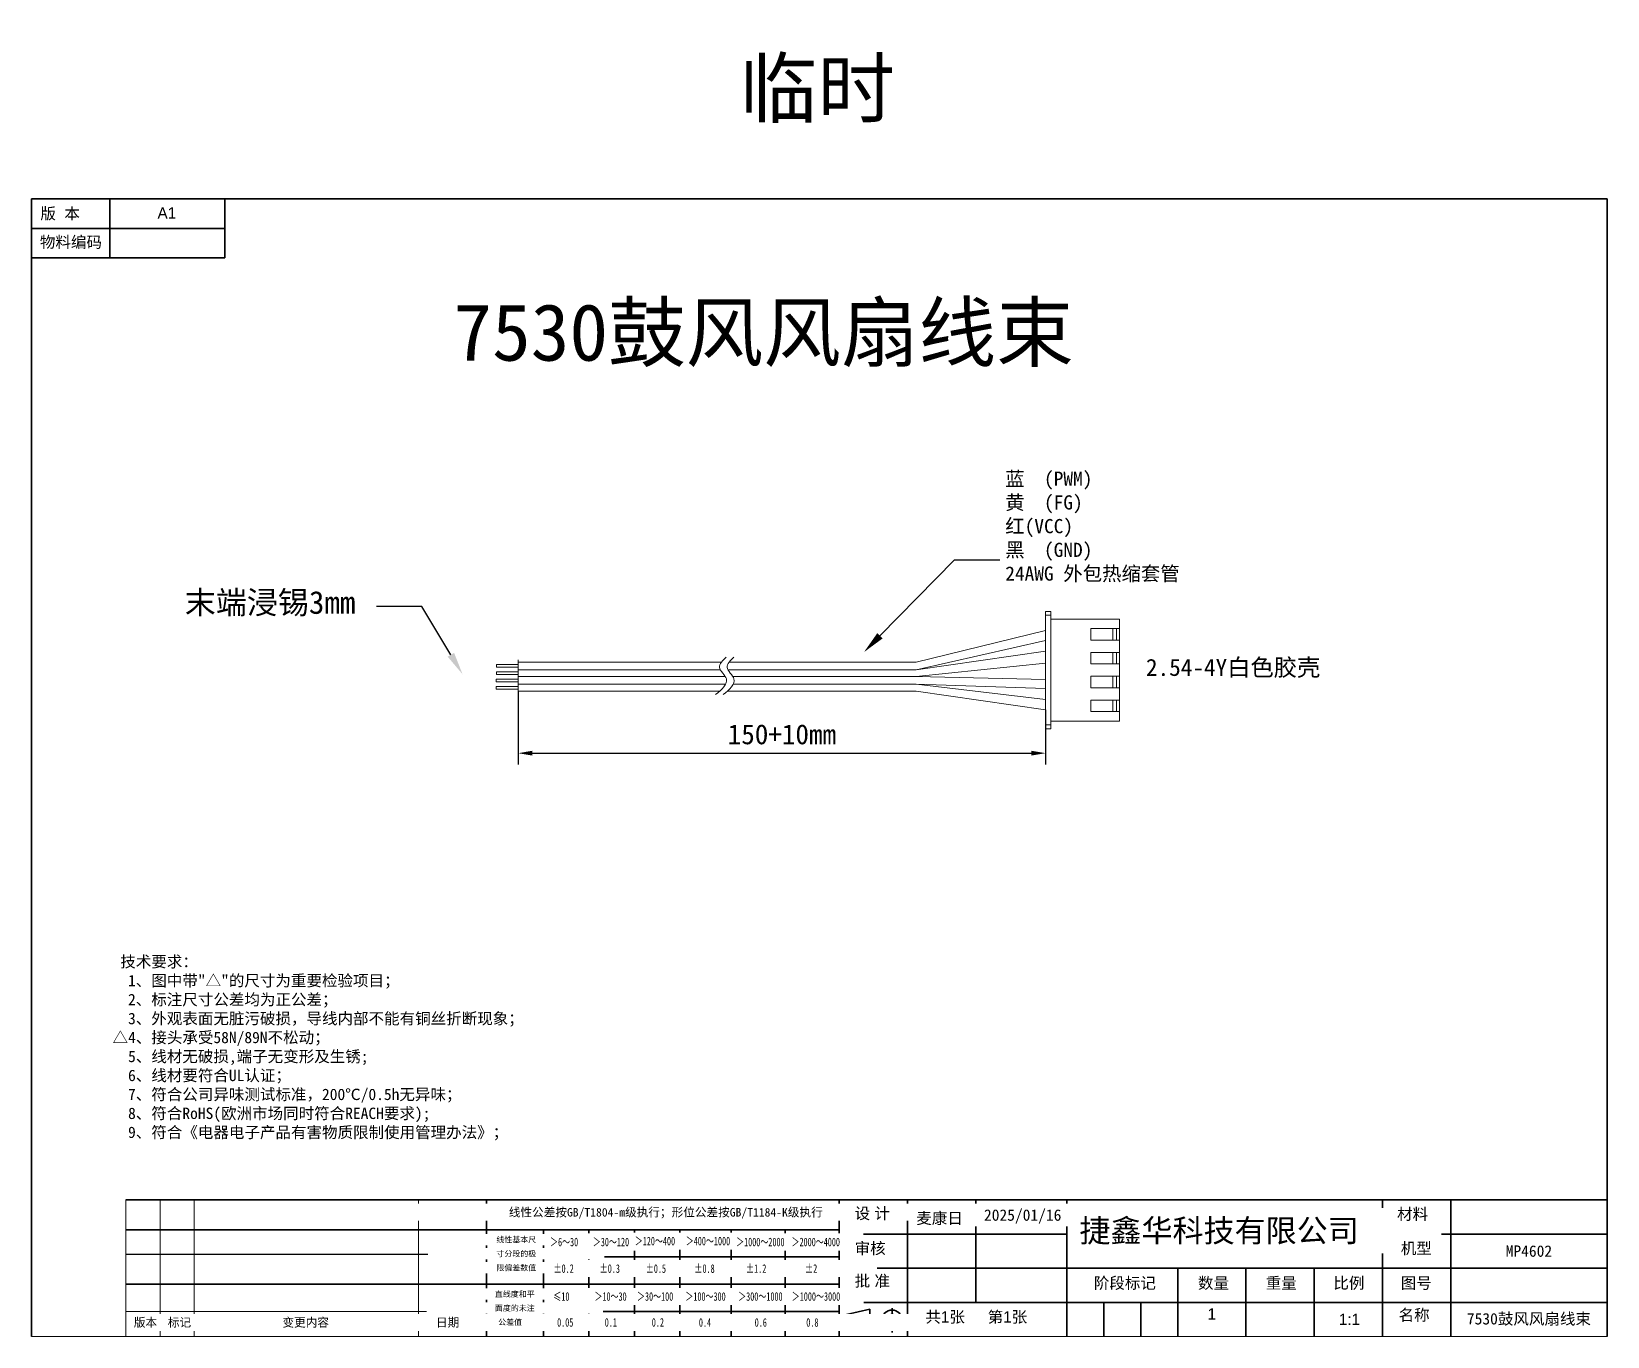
# Model space of a CAD drawing. Header units: millimetres. Extents: x 68 to 5666, y -2728 to 369.
# Drawn here: x 1155.9 to 1433, y -1913 to -1683.6 of the extents above; entities that cross this region are included whole.
import ezdxf
from ezdxf import colors
from ezdxf.entities.mleader import LeaderData, LeaderLine
from ezdxf.math import Vec2, Vec3

# ---------------------------------------------------------------- set-up
doc = ezdxf.new("R2010")
doc.units = ezdxf.units.MM
doc.header["$PDSIZE"] = -1
doc.layers.get('0').update_dxf_attribs({"lineweight": 18})
doc.layers.add('更新', color=10, linetype='Continuous', lineweight=18)
doc.styles.add('SLDTEXTSTYLE0', font='')
doc.styles.add('SLDTEXTSTYLE1', font='')
doc.styles.get("Standard").update_dxf_attribs({"font": 'simfang.ttf'})
doc.styles.add('标准', font='', dxfattribs={"width": 0.667})
doc.styles.get('SLDTEXTSTYLE0').set_extended_font_data('汉仪长仿宋体')
doc.styles.get('SLDTEXTSTYLE1').set_extended_font_data('汉仪长仿宋体')
doc.styles.get('标准').set_extended_font_data('宋体')
doc.dimstyles.new('ISO-25', dxfattribs={"dimtxt": 2.5, "dimasz": 2.5, "dimexe": 1.25, "dimexo": 0.625, "dimtad": 1, "dimtxsty": 'Standard', "dimcen": 2.5, "dimdle": 5, "dimadec": 0, "dimazin": 0, "dimtfac": 1, "dimtmove": 0, "dimatfit": 3, "dimfxl": 1, "dimarcsym": 0})

# ---------------------------------------------------------------- blocks, each defined once
blk = doc.blocks.new('*D1222')
at = {"color": 0, "lineweight": -2}
for p, q in [((1241.46, -1799.56), (1241.46, -1812.47)), ((1334.17, -1802.83), (1334.17, -1812.47)), ((1243.96, -1810.47), (1331.67, -1810.47))]:
    blk.add_line(p, q, dxfattribs=at)
at = {"color": 0}
for points in [[(1243.96, -1810.05), (1243.96, -1810.89), (1241.46, -1810.47)], [(1331.67, -1810.89), (1331.67, -1810.05), (1334.17, -1810.47)]]:
    blk.add_solid(points, dxfattribs=at)
at = {"layer": 'Defpoints', "color": 0}
for p in [(1241.46, -1799.56), (1334.17, -1802.83), (1334.17, -1810.47)]:
    blk.add_point(p, dxfattribs=at)
at = {"color": 0, "insert": (1287.82, -1807.18), "char_height": 3.5, "attachment_point": 5}
blk.add_mtext('\\A1;150+10mm', dxfattribs=at)

msp = doc.modelspace()

# ---------------------------------------------------------------- linework, layer by layer
at = {"color": 7, "linetype": 'Continuous', "lineweight": 25}
for p, q in [((1169.6495, -1713.0305), (1155.8995, -1713.0305)), ((1155.8995, -1713.0305), (1155.8995, -1718.2043)), ((1169.6495, -1713.0305), (1169.6495, -1718.2043)), ((1169.6495, -1718.2043), (1155.8995, -1718.2043)), ((1235.8995, -1898.6305), (1172.5003, -1898.6305))]:
    msp.add_line(p, q, dxfattribs=at)
at = {"color": 7, "linetype": 'Continuous', "lineweight": 35}
for p, q in [((1155.8995, -1713.0305), (1432.8995, -1713.0305)), ((1155.8995, -1713.0305), (1155.8995, -1913.0305)), ((1169.6495, -1713.0305), (1169.6495, -1723.3496)), ((1189.8927, -1713.0305), (1189.8927, -1723.3496)), ((1432.8995, -1713.0305), (1432.8995, -1913.0305)), ((1155.8995, -1718.2043), (1189.8927, -1718.2043)), ((1155.8995, -1723.3496), (1189.8927, -1723.3496)), ((1297.8995, -1889.0305), (1172.5003, -1889.0305)), ((1235.8995, -1913.0305), (1235.8995, -1889.0305)), ((1235.8995, -1889.0305), (1235.8995, -1913.0305)), ((1297.8995, -1889.0305), (1297.8995, -1913.0305)), ((1297.8995, -1889.0305), (1394.688, -1889.0305)), ((1297.8995, -1889.0305), (1297.8995, -1913.0305)), ((1311.188, -1889.0305), (1299.188, -1889.0305)), ((1309.8995, -1889.0349), (1309.8995, -1913.0305)), ((1321.8995, -1889.0349), (1321.8995, -1907.0305)), ((1337.8995, -1889.0305), (1337.8995, -1913.0305)), ((1393.3995, -1889.0305), (1393.3995, -1913.0305)), ((1394.688, -1889.0305), (1432.9616, -1889.0305)), ((1405.3995, -1889.0305), (1405.3995, -1913.0305)), ((1297.8995, -1894.2516), (1172.5003, -1894.2516)), ((1245.8995, -1913.0305), (1245.8995, -1894.2516)), ((1253.8995, -1894.2516), (1253.8995, -1913.0305)), ((1261.8995, -1913.0305), (1261.8995, -1894.2516)), ((1269.8995, -1913.0305), (1269.8995, -1894.2516)), ((1278.8995, -1913.0305), (1278.8995, -1894.2516)), ((1288.3995, -1894.2516), (1288.3995, -1913.0305)), ((1337.8995, -1895.0305), (1297.8995, -1895.0305)), ((1393.3995, -1895.0305), (1432.8995, -1895.0305)), ((1245.8995, -1899.0516), (1297.8995, -1899.0516)), ((1297.8995, -1901.0305), (1432.8995, -1901.0305)), ((1357.3995, -1913.0305), (1357.3995, -1901.0305)), ((1369.3995, -1901.0305), (1369.3995, -1913.0305)), ((1381.3995, -1901.0305), (1381.3995, -1913.0305)), ((1235.8995, -1903.8516), (1172.5003, -1903.8516)), ((1297.8995, -1908.6516), (1245.8995, -1908.6516)), ((1337.8995, -1907.0305), (1297.8995, -1907.0305)), ((1299.1796, -1909.1405), (1303.2857, -1908.2557)), ((1303.2857, -1908.2557), (1303.2857, -1911.7522)), ((1307.1796, -1908.0337), (1307.1796, -1912.3058)), ((1432.8995, -1907.0305), (1337.8995, -1907.0305)), ((1344.3995, -1913.0305), (1344.3995, -1907.0305)), ((1350.8995, -1907.0305), (1350.8995, -1913.0305)), ((1303.846, -1910.1343), (1297.8413, -1910.1343)), ((1299.1796, -1909.1405), (1299.1796, -1911.1706)), ((1303.2857, -1911.7522), (1299.1796, -1911.1706)), ((1310.262, -1910.1343), (1305.4296, -1910.1343))]:
    msp.add_line(p, q, dxfattribs=at)
at = {"color": 0, "linetype": 'Continuous', "lineweight": 5}
for p, q in [((1335.0904, -1785.5576), (1334.1683, -1785.5576)), ((1334.1683, -1786.2283), (1334.1683, -1785.5576)), ((1335.0904, -1786.2283), (1334.1683, -1786.2283)), ((1334.1683, -1805.51), (1334.1683, -1786.2283)), ((1335.0904, -1786.2283), (1335.0904, -1785.5576)), ((1335.0904, -1805.51), (1335.0904, -1786.2283)), ((1335.0904, -1786.899), (1347.1625, -1786.899)), ((1347.1625, -1788.5756), (1347.1625, -1786.899)), ((1342.1325, -1788.5756), (1347.1625, -1788.5756)), ((1342.1325, -1790.5876), (1342.1325, -1788.5756)), ((1345.9888, -1790.5876), (1345.9888, -1788.5756)), ((1346.6595, -1790.5876), (1346.6595, -1788.5756)), ((1347.1625, -1788.5756), (1347.1625, -1790.5876)), ((1347.1625, -1790.5876), (1342.1325, -1790.5876)), ((1347.1625, -1792.7673), (1347.1625, -1790.5876)), ((1342.1325, -1792.7673), (1347.1625, -1792.7673)), ((1342.1325, -1794.7793), (1342.1325, -1792.7673)), ((1347.1625, -1794.7793), (1342.1325, -1794.7793)), ((1345.9888, -1794.7793), (1345.9888, -1792.7673)), ((1346.6595, -1794.7793), (1346.6595, -1792.7673)), ((1347.1625, -1792.7673), (1347.1625, -1794.7793)), ((1347.1625, -1796.959), (1347.1625, -1794.7793)), ((1342.1325, -1796.959), (1347.1625, -1796.959)), ((1342.1325, -1798.971), (1342.1325, -1796.959)), ((1345.9888, -1798.971), (1345.9888, -1796.959)), ((1346.6595, -1798.971), (1346.6595, -1796.959)), ((1347.1625, -1796.959), (1347.1625, -1798.971)), ((1347.1625, -1798.971), (1342.1325, -1798.971)), ((1347.1625, -1801.1507), (1347.1625, -1798.971)), ((1342.1325, -1801.1507), (1347.1625, -1801.1507)), ((1342.1325, -1803.1627), (1342.1325, -1801.1507)), ((1347.1625, -1803.1627), (1342.1325, -1803.1627)), ((1345.9888, -1803.1627), (1345.9888, -1801.1507)), ((1346.6595, -1803.1627), (1346.6595, -1801.1507)), ((1347.1625, -1801.1507), (1347.1625, -1803.1627)), ((1347.1625, -1804.8394), (1347.1625, -1803.1627)), ((1335.0904, -1805.51), (1334.1683, -1805.51)), ((1334.1683, -1806.1807), (1334.1683, -1805.51)), ((1335.0904, -1806.1807), (1334.1683, -1806.1807)), ((1335.0904, -1804.8394), (1347.1625, -1804.8394)), ((1335.0904, -1806.1807), (1335.0904, -1805.51)), ((1432.8967, -1832.8711), (1432.8967, -1888.9299))]:
    msp.add_line(p, q, dxfattribs=at)
at = {"color": 0}
for p, q in [((1311.4515, -1794.4681), (1334.1683, -1788.8814)), ((1311.4515, -1795.8017), (1334.1683, -1790.6557)), ((1311.4515, -1795.8017), (1334.1683, -1792.5112)), ((1241.4648, -1794.4681), (1269.6437, -1794.4681)), ((1269.6437, -1794.4681), (1277.1979, -1794.4681)), ((1278.5389, -1794.4681), (1311.4515, -1794.4681)), ((1311.4515, -1797.0154), (1334.1683, -1794.6231)), ((1241.4648, -1795.8017), (1269.5792, -1795.8017)), ((1241.4648, -1797.0154), (1269.6437, -1797.0154)), ((1241.6599, -1797.0154), (1268.1488, -1797.0154)), ((1269.5792, -1795.8017), (1277.0108, -1795.8017)), ((1269.6437, -1797.0154), (1277.8624, -1797.0154)), ((1270.3438, -1797.0154), (1277.8624, -1797.0154)), ((1278.3519, -1795.8017), (1311.4515, -1795.8017)), ((1279.2035, -1797.0154), (1311.4515, -1797.0154)), ((1279.2035, -1797.0154), (1311.4515, -1797.0154)), ((1311.4515, -1797.0154), (1334.1683, -1797.4937)), ((1241.4648, -1798.3491), (1269.5792, -1798.3491)), ((1241.4648, -1799.5627), (1270.3438, -1799.5627)), ((1269.5792, -1798.3491), (1277.9401, -1798.3491)), ((1270.3438, -1799.5627), (1276.8776, -1799.5627)), ((1278.2186, -1799.5627), (1311.4515, -1799.5627)), ((1279.2812, -1798.3491), (1311.4515, -1798.3491)), ((1311.4515, -1798.3491), (1334.1683, -1799.1158)), ((1311.4515, -1798.3491), (1334.1683, -1801.0467)), ((1334.1683, -1802.8299), (1311.4515, -1799.5627))]:
    msp.add_line(p, q, dxfattribs=at)
at = {"lineweight": 5}
for p, q in [((1172.5003, -1889.0305), (1172.5003, -1913.0305)), ((1178.5003, -1889.0305), (1178.5003, -1913.0305)), ((1184.5003, -1889.0305), (1184.5003, -1913.0305)), ((1223.9138, -1889.0305), (1223.9138, -1913.0305)), ((1235.8995, -1908.6516), (1172.5003, -1908.6516)), ((1155.8995, -1913.0305), (1432.8995, -1913.0305)), ((1172.5003, -1913.0305), (1235.8995, -1913.0305))]:
    msp.add_line(p, q, dxfattribs=at)
msp.add_line((1405.3995, -1889.0305), (1419.1495, -1889.0305))
at = {"color": 0, "linetype": 'Continuous', "lineweight": 35}
msp.add_line((1235.8995, -1903.8516), (1297.8995, -1903.8516), dxfattribs=at)
at = {"color": 7, "linetype": 'Continuous', "lineweight": 35}
for radius in [1.75, 1]:
    msp.add_circle((1307.1796, -1910.1343), radius, dxfattribs=at)
at = {"color": 0}
for points in [[(1277.9999, -1793.6057), (1276.8688, -1795.3713), (1278.0551, -1797.4129), (1276.1515, -1800.1717)], [(1279.341, -1793.6057), (1278.2099, -1795.3713), (1279.3962, -1797.4129), (1277.4926, -1800.1717)]]:
    msp.add_spline(points, degree=3, dxfattribs=at)
at = {"layer": '更新', "color": 0}
for p, q in [((1237.6224, -1794.8895), (1237.6224, -1795.344)), ((1241.4648, -1794.8895), (1237.6224, -1794.8895)), ((1241.4648, -1795.344), (1237.6224, -1795.344)), ((1241.4648, -1799.5627), (1241.4648, -1794.065)), ((1237.6145, -1797.4864), (1237.6145, -1797.941)), ((1241.4569, -1797.4864), (1237.6145, -1797.4864)), ((1241.4569, -1797.941), (1237.6145, -1797.941)), ((1237.6164, -1796.1953), (1237.6164, -1796.6499)), ((1241.4588, -1796.1953), (1237.6164, -1796.1953)), ((1241.4588, -1796.6499), (1237.6164, -1796.6499)), ((1237.5885, -1798.7449), (1237.5885, -1799.1995)), ((1241.4309, -1798.7449), (1237.5885, -1798.7449)), ((1241.4309, -1799.1995), (1237.5885, -1799.1995))]:
    msp.add_line(p, q, dxfattribs=at)

# ---------------------------------------------------------------- texts
at = {"lineweight": 35, "char_height": 10, "width": 148.542964, "attachment_point": 5, "bg_fill": 2}
for s, insert in [('{\\C1;临时}', (1294.0315, -1694.1246)), ('{\\C1;7530鼓风风扇线束}', (1284.5845, -1737.0275))]:
    msp.add_mtext(s, dxfattribs=dict(at, insert=insert))
at = {"color": 7, "linetype": 'Continuous', "lineweight": 35, "char_height": 2}
for s, insert, width, attachment_point, style in [(' 版  本', (1156.7163, -1714.5859), 24.189751, 1, 'SLDTEXTSTYLE0'), ('A1', (1179.6891, -1714.4894), 8.155396, 2, 'SLDTEXTSTYLE1'), ('物料编码', (1157.3712, -1719.6044), 26.865651, 1, 'SLDTEXTSTYLE0'), ('设 计', (1300.607, -1890.3732), 12.591528, 1, 'SLDTEXTSTYLE0'), ('批 准', (1300.6094, -1902.2599), 12.496249, 1, 'SLDTEXTSTYLE0'), ('阶段标记', (1342.6544, -1902.6297), 20.265178, 1, 'SLDTEXTSTYLE0'), ('数量', (1360.9754, -1902.6297), 9.645199, 1, 'SLDTEXTSTYLE0'), ('重量', (1372.8871, -1902.6297), 9.549919, 1, 'SLDTEXTSTYLE0'), ('比例', (1384.7724, -1902.6297), 9.066193, 1, 'SLDTEXTSTYLE0'), ('图号', (1396.6193, -1902.6297), 9.410665, 1, 'SLDTEXTSTYLE0'), ('共1张', (1313.051, -1908.5839), 14.069252, 1, 'SLDTEXTSTYLE0'), ('第1张', (1324.0026, -1908.5839), 14.135734, 1, 'SLDTEXTSTYLE0'), ('1', (1362.6719, -1908.0615), 0.833795, 1, 'SLDTEXTSTYLE1'), ('名称', (1396.2364, -1908.2497), 9.571907, 1, 'SLDTEXTSTYLE0'), ('1:1', (1387.6123, -1908.9979), 5.951293, 2, 'SLDTEXTSTYLE1')]:
    msp.add_mtext(s, dxfattribs=dict(at, insert=insert, width=width, attachment_point=attachment_point, style=style))
at = {"color": 0, "lineweight": -2, "insert": (1327.0891, -1760.9651), "char_height": 2.5, "width": 34.214741, "attachment_point": 1}
msp.add_mtext('蓝  (PWM)\\P黄  (FG)\\P红(VCC)\\P黑  (GND)\\P24AWG 外包热缩套管', dxfattribs=at)
at = {"color": 0, "insert": (1351.8214, -1793.885), "char_height": 3, "width": 45.67104, "attachment_point": 1}
msp.add_mtext('2.54-4Y白色胶壳', dxfattribs=at)
at = {"lineweight": 5, "insert": (1170.1499, -1846.1204), "char_height": 2, "width": 134.900057, "attachment_point": 1, "bg_fill": 2}
msp.add_mtext(' 技术要求：\\P  1、图中带"△"的尺寸为重要检验项目；\\P  2、标注尺寸公差均为正公差；\\P  3、外观表面无脏污破损，导线内部不能有铜丝折断现象；\\P△4、接头承受58N/89N不松动；\\P  5、线材无破损,端子无变形及生锈;\\P  6、线材要符合UL认证；\\P  7、符合公司异味测试标准，200℃/0.5h无异味；\\P  8、符合RoHS(欧洲市场同时符合REACH要求);\\P  9、符合《电器电子产品有害物质限制使用管理办法》；', dxfattribs=at)
at = {"lineweight": 35, "char_height": 2, "width": 27.5, "attachment_point": 5}
for s, insert in [('MP4602', (1419.1495, -1898.0305)), ('7530鼓风风扇线束', (1419.1495, -1910.0305))]:
    msp.add_mtext(s, dxfattribs=dict(at, insert=insert))

# ---------------------------------------------------------------- dimensions: what is measured, and where the dimension line sits
at = {"color": 0}
dim = msp.add_linear_dim(base=(1334.1683, -1810.4707), p1=(1241.4648, -1799.5627), p2=(1334.1683, -1802.8299), text='150+10mm', dimstyle='ISO-25', override={"dimtxt": 3.5, "dimexe": 2, "dimexo": 0, "dimgap": 1.524, "dimtih": 1, "dimtoh": 1, "dimzin": 0, "dimtxsty": 'Standard', "dimadec": 2, "dimtolj": 1}, dxfattribs=at)
dim.commit()
dim.dimension.update_dxf_attribs({"geometry": '*D1222', "text_midpoint": (1287.8165, -1807.1767)})

# ---------------------------------------------------------------- leaders
ml = msp.add_multileader_mtext('Standard', dxfattribs=at)
ml.set_content('')
ml.set_leader_properties()
ml.build(insert=Vec2(0, 0))
ml.multileader.update_dxf_attribs({"text_right_attachment_type": 6})
ctx = ml.context
ctx.base_point, ctx.plane_origin = Vec3(1326.149, -1776.4582), Vec3(1302.2565, -1792.6961)
ctx.right_attachment = 6
notes = []
notes.append((ctx, [(0, (1, 1, 0), (1318.149, -1776.4582), (1, 0), 8, [(0, [(1302.2565, -1792.6961)], 256, [])])]))
ctx.mtext.insert = Vec3(1328.149, -1774.4582)
at = {"layer": '更新', "color": 0}
ml = msp.add_multileader_mtext('Standard', dxfattribs=at)
ml.set_content('末端浸锡3mm')
ml.set_leader_properties()
ml.build(insert=Vec2(0, 0))
ml.multileader.update_dxf_attribs({"text_right_attachment_type": 2})
ctx = ml.context
ctx.base_point, ctx.plane_origin = Vec3(1180.8425, -1784.2875), Vec3(1238.2664, -1796.6013)
ctx.right_attachment = 2
notes.append((ctx, [(0, (1, 1, 0), (1224.5454, -1784.6875), (-1, 0), 8, [(0, [(1231.683, -1796.6013)], 256, [])])]))
ctx.mtext.insert = Vec3(1182.8425, -1781.9675)
for ctx, leaders in notes:
    for number, flags, end, landing, length, lines in leaders:
        leader = LeaderData()
        leader.index, (leader.has_last_leader_line, leader.has_dogleg_vector, leader.attachment_direction) = number, flags
        leader.last_leader_point, leader.dogleg_vector, leader.dogleg_length = Vec3(end), Vec3(landing), length
        for number, points, colour, breaks in lines:
            line = LeaderLine()
            line.index, line.vertices, line.color, line.breaks = number, Vec3.list(points), colors.encode_raw_color(colour), breaks
            leader.lines.append(line)
        ctx.leaders.append(leader)

# ---------------------------------------------------------------- next in the draw order: texts
at = {"color": 7, "linetype": 'Continuous', "lineweight": 35, "bg_fill": 2}
for s, insert, char_height, width, attachment_point in [('线性公差按GB/T1804-m级执行；形位公差按GB/T1184-K级执行', (1267.4038, -1890.4417), 1.5, 102.418669, 2), ('捷鑫华科技有限公司', (1340.1287, -1892.4165), 4, 61.63028, 1)]:
    msp.add_mtext(s, dxfattribs=dict(at, insert=insert, char_height=char_height, width=width, attachment_point=attachment_point))
at = {"color": 7, "linetype": 'Continuous', "lineweight": 35, "char_height": 1.5, "width": 11.89955, "attachment_point": 1, "style": '标准', "bg_fill": 2}
for s, insert in [('＞6～30', (1247.0597, -1895.6629)), ('%%P0.2', (1247.6582, -1900.3386)), ('≤10', (1247.6133, -1905.2477)), ('0.05', (1248.2993, -1909.8021)), ('0.4', (1273.2306, -1909.8139))]:
    msp.add_mtext(s, dxfattribs=dict(at, insert=insert))

# ---------------------------------------------------------------- next in the draw order: texts
at = {"color": 7, "linetype": 'Continuous', "lineweight": 35, "insert": (1330.1508, -1890.6831), "char_height": 2, "width": 27.117959, "attachment_point": 2, "bg_fill": 2}
msp.add_mtext('2025/01/16', dxfattribs=at)
at = {"color": 7, "linetype": 'Continuous', "lineweight": 35, "char_height": 2, "attachment_point": 1, "style": 'SLDTEXTSTYLE0'}
for s, insert, width in [(' 材料', (1395.2222, -1890.5003), 12.899354), ('机型', (1396.6193, -1896.5242), 9.769795)]:
    msp.add_mtext(s, dxfattribs=dict(at, insert=insert, width=width))
at = {"color": 7, "linetype": 'Continuous', "lineweight": 35, "char_height": 1.5, "width": 11.89955, "attachment_point": 1, "style": '标准', "bg_fill": 2}
for s, insert in [('＞30～120', (1254.5827, -1895.6629)), ('%%P0.3', (1255.7745, -1900.3386)), ('＞30～100', (1262.3468, -1905.2477)), ('0.1', (1256.6748, -1909.8021)), ('0.6', (1283.0359, -1909.8139))]:
    msp.add_mtext(s, dxfattribs=dict(at, insert=insert))

# ---------------------------------------------------------------- next in the draw order: texts
at = {"lineweight": 35, "insert": (1315.5379, -1892.3404), "char_height": 2, "width": 12, "attachment_point": 5}
msp.add_mtext('麦康日', dxfattribs=at)
at = {"color": 0, "linetype": 'Continuous', "lineweight": 35, "insert": (1241.1209, -1895.503), "char_height": 1, "width": 30, "attachment_point": 2, "bg_fill": 2}
msp.add_mtext('线性基本尺', dxfattribs=at)
at = {"color": 7, "linetype": 'Continuous', "lineweight": 35, "char_height": 1.5, "width": 11.89955, "attachment_point": 1, "style": '标准', "bg_fill": 2}
for s, insert in [('＞120～400', (1261.9545, -1895.5023)), ('%%P0.5', (1263.8802, -1900.3386)), ('＞10～30', (1254.8708, -1905.2477)), ('＞100～300', (1270.8483, -1905.2477)), ('0.2', (1264.9438, -1909.8021)), ('0.8', (1292.1072, -1909.8139))]:
    msp.add_mtext(s, dxfattribs=dict(at, insert=insert))

# ---------------------------------------------------------------- next in the draw order: texts
for s, insert in [('＞400～1000', (1270.922, -1895.5023)), ('%%P0.8', (1272.4311, -1900.3386)), ('＞300～1000', (1280.1392, -1905.2477))]:
    msp.add_mtext(s, dxfattribs=dict(at, insert=insert))
at = {"color": 0, "linetype": 'Continuous', "lineweight": 35, "char_height": 1, "width": 30, "attachment_point": 2, "bg_fill": 2}
for s, insert in [('寸分段的极', (1241.1243, -1897.9725)), ('直线度和平', (1240.8616, -1905.0698))]:
    msp.add_mtext(s, dxfattribs=dict(at, insert=insert))

# ---------------------------------------------------------------- next in the draw order: texts
at = {"color": 7, "linetype": 'Continuous', "lineweight": 35, "char_height": 1.5, "width": 11.89955, "attachment_point": 1, "style": '标准', "bg_fill": 2}
for s, insert in [('＞1000～2000', (1279.7748, -1895.6629)), ('%%P1.2', (1281.5137, -1900.3386)), ('＞1000～3000', (1289.5571, -1905.2477))]:
    msp.add_mtext(s, dxfattribs=dict(at, insert=insert))
at = {"color": 0, "linetype": 'Continuous', "lineweight": 35, "char_height": 1, "width": 30, "attachment_point": 2, "bg_fill": 2}
for s, insert in [('限偏差数值', (1241.1243, -1900.4419)), ('面度的未注', (1240.8616, -1907.5392))]:
    msp.add_mtext(s, dxfattribs=dict(at, insert=insert))

# ---------------------------------------------------------------- next in the draw order: texts
at = {"color": 7, "linetype": 'Continuous', "lineweight": 35, "char_height": 1.5, "width": 11.89955, "attachment_point": 1, "style": '标准', "bg_fill": 2}
for s, insert in [('＞2000～4000', (1289.5159, -1895.6629)), ('%%P2', (1291.8893, -1900.3386))]:
    msp.add_mtext(s, dxfattribs=dict(at, insert=insert))
at = {"color": 0, "linetype": 'Continuous', "lineweight": 35, "insert": (1240.0419, -1910.0087), "char_height": 1, "width": 30, "attachment_point": 2, "bg_fill": 2}
msp.add_mtext('公差值', dxfattribs=at)

# ---------------------------------------------------------------- next in the draw order: texts
at = {"color": 7, "linetype": 'Continuous', "lineweight": 35, "insert": (1300.6094, -1896.5242), "char_height": 2, "width": 9.491286, "attachment_point": 1, "style": 'SLDTEXTSTYLE0'}
msp.add_mtext('审核', dxfattribs=at)
at = {"lineweight": 5, "insert": (1200.0091, -1909.8139), "char_height": 1.5, "width": 106.970835, "attachment_point": 1, "bg_fill": 2}
msp.add_mtext('变更内容', dxfattribs=at)

# ---------------------------------------------------------------- next in the draw order: texts
at = {"lineweight": 5, "insert": (1227.0114, -1909.8139), "char_height": 1.5, "width": 106.970835, "attachment_point": 1, "bg_fill": 2}
msp.add_mtext('日期', dxfattribs=at)

# ---------------------------------------------------------------- next in the draw order: texts
at = {"lineweight": 5, "insert": (1173.8849, -1909.8139), "char_height": 1.5, "width": 106.970835, "attachment_point": 1, "bg_fill": 2}
msp.add_mtext('版本', dxfattribs=at)

# ---------------------------------------------------------------- next in the draw order: texts
at = {"lineweight": 5, "insert": (1179.8603, -1909.8139), "char_height": 1.5, "width": 106.970835, "attachment_point": 1, "bg_fill": 2}
msp.add_mtext('标记', dxfattribs=at)

doc.saveas('drawing.dxf')
